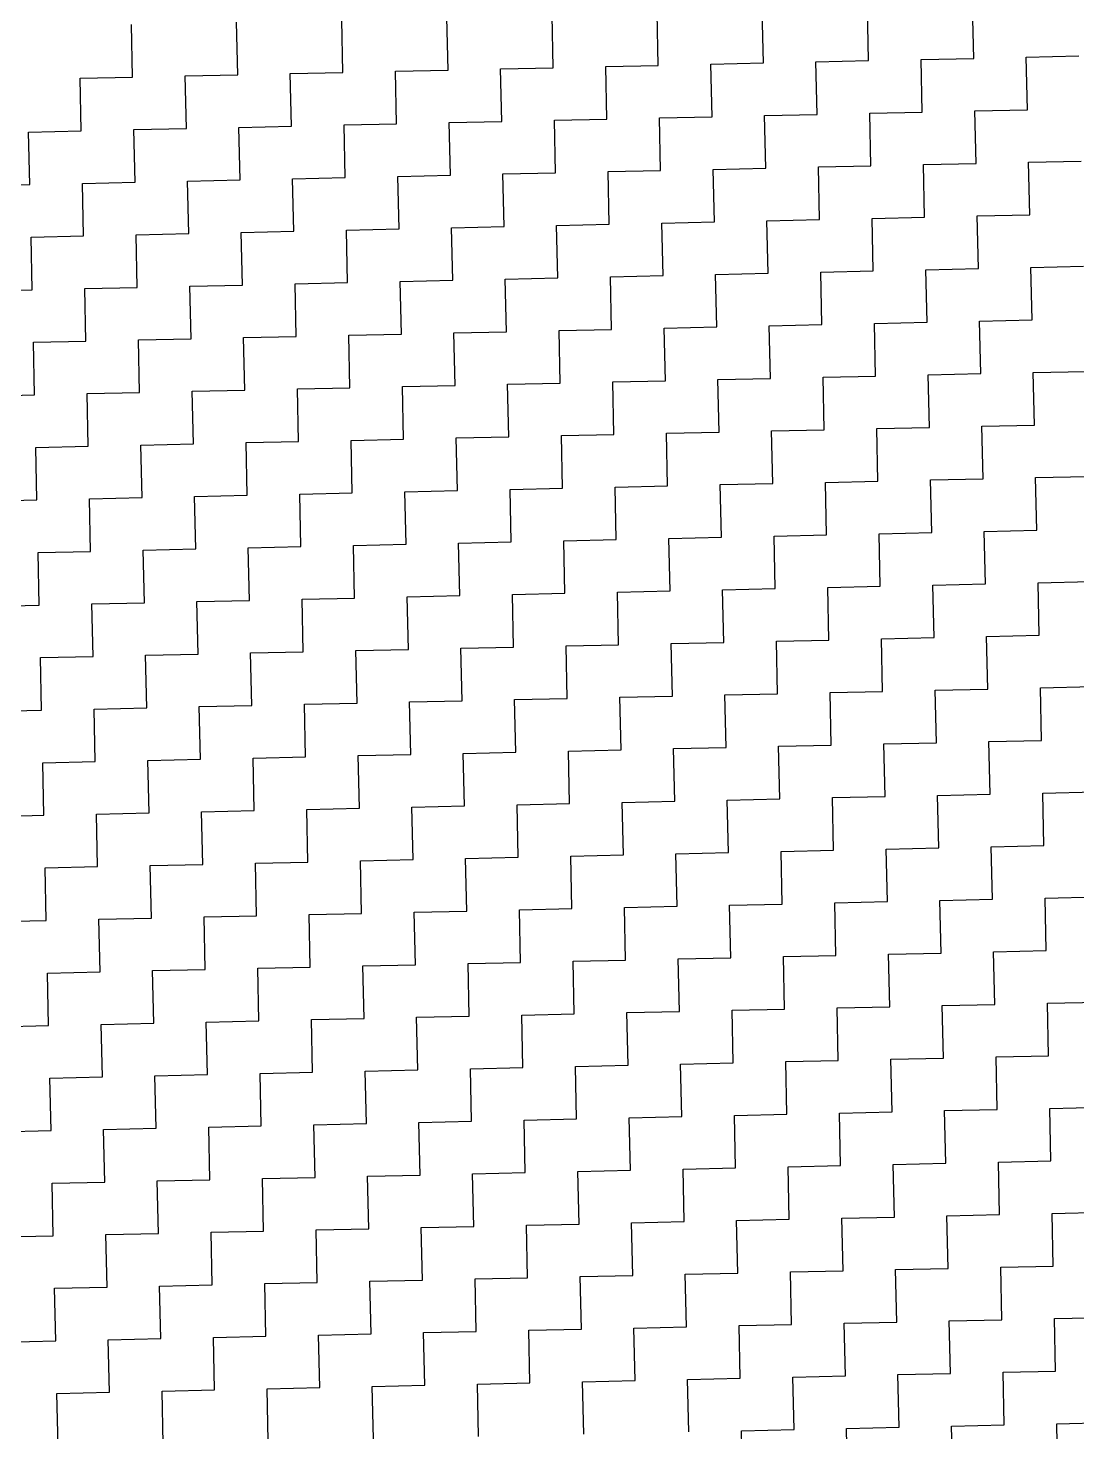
# Model space of a CAD drawing. Header units: metres. Extents: x 281463 to 283423, y 2096851 to 2099007.
# Drawn here: x 282566.6 to 282688.9, y 2097806 to 2097969.8 of the extents above; entities that cross this region are included whole.
import ezdxf

# ---------------------------------------------------------------- set-up
doc = ezdxf.new("R2010")
doc.units = ezdxf.units.M
doc.layers.add('POLY_HATCH', color=12, linetype='Continuous')

msp = doc.modelspace()

# ---------------------------------------------------------------- linework, layer by layer
at = {"layer": 'POLY_HATCH', "linetype": 'Continuous'}
for p, q in [((282664.62, 2097965.95), (282664.48, 2097972.08)), ((282676.88, 2097966.22), (282676.75, 2097972.36)), ((282591.03, 2097964.3), (282590.89, 2097970.44)), ((282603.29, 2097964.58), (282603.16, 2097970.71)), ((282615.56, 2097964.85), (282615.42, 2097970.99)), ((282627.82, 2097965.13), (282627.69, 2097971.26)), ((282640.09, 2097965.4), (282639.95, 2097971.53)), ((282652.35, 2097965.68), (282652.22, 2097971.81)), ((282578.76, 2097964.03), (282578.62, 2097970.16)), ((282633.95, 2097965.26), (282640.09, 2097965.4)), ((282646.22, 2097965.54), (282652.35, 2097965.68)), ((282646.36, 2097959.41), (282646.22, 2097965.54)), ((282658.48, 2097965.81), (282664.62, 2097965.95)), ((282658.62, 2097959.68), (282658.48, 2097965.81)), ((282670.75, 2097966.09), (282676.88, 2097966.22)), ((282670.89, 2097959.95), (282670.75, 2097966.09)), ((282683.01, 2097966.36), (282689.15, 2097966.5)), ((282683.15, 2097960.23), (282683.01, 2097966.36)), ((282572.63, 2097963.89), (282578.76, 2097964.03)), ((282572.77, 2097957.76), (282572.63, 2097963.89)), ((282584.89, 2097964.17), (282591.03, 2097964.3)), ((282585.03, 2097958.04), (282584.89, 2097964.17)), ((282597.16, 2097964.44), (282603.29, 2097964.58)), ((282597.3, 2097958.31), (282597.16, 2097964.44)), ((282609.42, 2097964.72), (282615.56, 2097964.85)), ((282609.56, 2097958.58), (282609.42, 2097964.72)), ((282621.69, 2097964.99), (282627.82, 2097965.13)), ((282621.83, 2097958.86), (282621.69, 2097964.99)), ((282634.09, 2097959.13), (282633.95, 2097965.26)), ((282615.69, 2097958.72), (282621.83, 2097958.86)), ((282627.96, 2097958.99), (282634.09, 2097959.13)), ((282628.1, 2097952.86), (282627.96, 2097958.99)), ((282640.22, 2097959.27), (282646.36, 2097959.41)), ((282640.36, 2097953.14), (282640.22, 2097959.27)), ((282652.49, 2097959.54), (282658.62, 2097959.68)), ((282652.63, 2097953.41), (282652.49, 2097959.54)), ((282664.75, 2097959.82), (282670.89, 2097959.95)), ((282664.89, 2097953.68), (282664.75, 2097959.82)), ((282677.02, 2097960.09), (282683.15, 2097960.23)), ((282677.16, 2097953.96), (282677.02, 2097960.09)), ((282566.63, 2097957.62), (282572.77, 2097957.76)), ((282566.77, 2097951.49), (282566.63, 2097957.62)), ((282578.9, 2097957.9), (282585.03, 2097958.04)), ((282579.04, 2097951.77), (282578.9, 2097957.9)), ((282591.16, 2097958.17), (282597.3, 2097958.31)), ((282591.3, 2097952.04), (282591.16, 2097958.17)), ((282603.43, 2097958.45), (282609.56, 2097958.58)), ((282603.57, 2097952.31), (282603.43, 2097958.45)), ((282615.83, 2097952.59), (282615.69, 2097958.72)), ((282671.02, 2097953.82), (282677.16, 2097953.96)), ((282683.29, 2097954.1), (282689.42, 2097954.23)), ((282683.43, 2097947.96), (282683.29, 2097954.1)), ((282597.43, 2097952.18), (282603.57, 2097952.31)), ((282609.7, 2097952.45), (282615.83, 2097952.59)), ((282609.84, 2097946.32), (282609.7, 2097952.45)), ((282621.96, 2097952.73), (282628.1, 2097952.86)), ((282622.1, 2097946.59), (282621.96, 2097952.73)), ((282634.23, 2097953), (282640.36, 2097953.14)), ((282634.37, 2097946.87), (282634.23, 2097953)), ((282646.49, 2097953.27), (282652.63, 2097953.41)), ((282646.63, 2097947.14), (282646.49, 2097953.27)), ((282658.76, 2097953.55), (282664.89, 2097953.68)), ((282658.9, 2097947.41), (282658.76, 2097953.55)), ((282671.16, 2097947.69), (282671.02, 2097953.82)), ((282560.64, 2097951.35), (282566.77, 2097951.49)), ((282572.9, 2097951.63), (282579.04, 2097951.77)), ((282573.04, 2097945.5), (282572.9, 2097951.63)), ((282585.17, 2097951.9), (282591.3, 2097952.04)), ((282585.31, 2097945.77), (282585.17, 2097951.9)), ((282597.57, 2097946.04), (282597.43, 2097952.18)), ((282652.76, 2097947.28), (282658.9, 2097947.41)), ((282665.03, 2097947.55), (282671.16, 2097947.69)), ((282665.17, 2097941.42), (282665.03, 2097947.55)), ((282677.29, 2097947.83), (282683.43, 2097947.96)), ((282677.43, 2097941.69), (282677.29, 2097947.83)), ((282579.17, 2097945.63), (282585.31, 2097945.77)), ((282591.44, 2097945.91), (282597.57, 2097946.04)), ((282591.58, 2097939.77), (282591.44, 2097945.91)), ((282603.7, 2097946.18), (282609.84, 2097946.32)), ((282603.84, 2097940.05), (282603.7, 2097946.18)), ((282615.97, 2097946.46), (282622.1, 2097946.59)), ((282616.11, 2097940.32), (282615.97, 2097946.46)), ((282628.23, 2097946.73), (282634.37, 2097946.87)), ((282628.37, 2097940.6), (282628.23, 2097946.73)), ((282640.5, 2097947), (282646.63, 2097947.14)), ((282640.64, 2097940.87), (282640.5, 2097947)), ((282652.9, 2097941.15), (282652.76, 2097947.28)), ((282566.91, 2097945.36), (282573.04, 2097945.5)), ((282567.04, 2097939.23), (282566.91, 2097945.36)), ((282579.31, 2097939.5), (282579.17, 2097945.63)), ((282634.5, 2097940.73), (282640.64, 2097940.87)), ((282646.77, 2097941.01), (282652.9, 2097941.15)), ((282646.9, 2097934.88), (282646.77, 2097941.01)), ((282659.03, 2097941.28), (282665.17, 2097941.42)), ((282659.17, 2097935.15), (282659.03, 2097941.28)), ((282671.3, 2097941.56), (282677.43, 2097941.69)), ((282671.44, 2097935.42), (282671.3, 2097941.56)), ((282683.56, 2097941.83), (282689.7, 2097941.97)), ((282683.7, 2097935.7), (282683.56, 2097941.83)), ((282560.91, 2097939.09), (282567.04, 2097939.23)), ((282573.18, 2097939.36), (282579.31, 2097939.5)), ((282573.31, 2097933.23), (282573.18, 2097939.36)), ((282585.44, 2097939.64), (282591.58, 2097939.77)), ((282585.58, 2097933.51), (282585.44, 2097939.64)), ((282597.71, 2097939.91), (282603.84, 2097940.05)), ((282597.84, 2097933.78), (282597.71, 2097939.91)), ((282609.97, 2097940.19), (282616.11, 2097940.32)), ((282610.11, 2097934.05), (282609.97, 2097940.19)), ((282622.24, 2097940.46), (282628.37, 2097940.6)), ((282622.37, 2097934.33), (282622.24, 2097940.46)), ((282634.64, 2097934.6), (282634.5, 2097940.73)), ((282616.24, 2097934.19), (282622.37, 2097934.33)), ((282628.51, 2097934.46), (282634.64, 2097934.6)), ((282628.64, 2097928.33), (282628.51, 2097934.46)), ((282640.77, 2097934.74), (282646.9, 2097934.88)), ((282640.91, 2097928.61), (282640.77, 2097934.74)), ((282653.04, 2097935.01), (282659.17, 2097935.15)), ((282653.17, 2097928.88), (282653.04, 2097935.01)), ((282665.3, 2097935.29), (282671.44, 2097935.42)), ((282665.44, 2097929.15), (282665.3, 2097935.29)), ((282677.57, 2097935.56), (282683.7, 2097935.7)), ((282677.7, 2097929.43), (282677.57, 2097935.56)), ((282567.18, 2097933.09), (282573.31, 2097933.23)), ((282567.32, 2097926.96), (282567.18, 2097933.09)), ((282579.45, 2097933.37), (282585.58, 2097933.51)), ((282579.58, 2097927.24), (282579.45, 2097933.37)), ((282591.71, 2097933.64), (282597.84, 2097933.78)), ((282591.85, 2097927.51), (282591.71, 2097933.64)), ((282603.98, 2097933.92), (282610.11, 2097934.05)), ((282604.11, 2097927.78), (282603.98, 2097933.92)), ((282616.38, 2097928.06), (282616.24, 2097934.19)), ((282671.57, 2097929.29), (282677.7, 2097929.43)), ((282683.84, 2097929.57), (282689.97, 2097929.7)), ((282683.97, 2097923.43), (282683.84, 2097929.57)), ((282597.98, 2097927.65), (282604.11, 2097927.78)), ((282610.25, 2097927.92), (282616.38, 2097928.06)), ((282610.38, 2097921.79), (282610.25, 2097927.92)), ((282622.51, 2097928.19), (282628.64, 2097928.33)), ((282622.65, 2097922.06), (282622.51, 2097928.19)), ((282634.78, 2097928.47), (282640.91, 2097928.61)), ((282634.91, 2097922.34), (282634.78, 2097928.47)), ((282647.04, 2097928.74), (282653.17, 2097928.88)), ((282647.18, 2097922.61), (282647.04, 2097928.74)), ((282659.31, 2097929.02), (282665.44, 2097929.15)), ((282659.44, 2097922.88), (282659.31, 2097929.02)), ((282671.71, 2097923.16), (282671.57, 2097929.29)), ((282561.19, 2097926.82), (282567.32, 2097926.96)), ((282573.45, 2097927.1), (282579.58, 2097927.24)), ((282573.59, 2097920.97), (282573.45, 2097927.1)), ((282585.72, 2097927.37), (282591.85, 2097927.51)), ((282585.85, 2097921.24), (282585.72, 2097927.37)), ((282598.12, 2097921.51), (282597.98, 2097927.65)), ((282653.31, 2097922.75), (282659.44, 2097922.88)), ((282665.58, 2097923.02), (282671.71, 2097923.16)), ((282665.71, 2097916.89), (282665.58, 2097923.02)), ((282677.84, 2097923.3), (282683.97, 2097923.43)), ((282677.98, 2097917.16), (282677.84, 2097923.3)), ((282579.72, 2097921.1), (282585.85, 2097921.24)), ((282591.99, 2097921.38), (282598.12, 2097921.51)), ((282592.12, 2097915.24), (282591.99, 2097921.38)), ((282604.25, 2097921.65), (282610.38, 2097921.79)), ((282604.39, 2097915.52), (282604.25, 2097921.65)), ((282616.52, 2097921.93), (282622.65, 2097922.06)), ((282616.65, 2097915.79), (282616.52, 2097921.93)), ((282628.78, 2097922.2), (282634.91, 2097922.34)), ((282628.92, 2097916.07), (282628.78, 2097922.2)), ((282641.05, 2097922.47), (282647.18, 2097922.61)), ((282641.18, 2097916.34), (282641.05, 2097922.47)), ((282653.45, 2097916.62), (282653.31, 2097922.75)), ((282567.46, 2097920.83), (282573.59, 2097920.97)), ((282567.59, 2097914.7), (282567.46, 2097920.83)), ((282579.86, 2097914.97), (282579.72, 2097921.1)), ((282635.05, 2097916.2), (282641.18, 2097916.34)), ((282647.32, 2097916.48), (282653.45, 2097916.62)), ((282647.45, 2097910.35), (282647.32, 2097916.48)), ((282659.58, 2097916.75), (282665.71, 2097916.89)), ((282659.72, 2097910.62), (282659.58, 2097916.75)), ((282671.85, 2097917.03), (282677.98, 2097917.16)), ((282671.98, 2097910.89), (282671.85, 2097917.03)), ((282684.11, 2097917.3), (282690.24, 2097917.44)), ((282684.25, 2097911.17), (282684.11, 2097917.3)), ((282561.46, 2097914.56), (282567.59, 2097914.7)), ((282573.73, 2097914.83), (282579.86, 2097914.97)), ((282573.86, 2097908.7), (282573.73, 2097914.83)), ((282585.99, 2097915.11), (282592.12, 2097915.24)), ((282586.13, 2097908.98), (282585.99, 2097915.11)), ((282598.26, 2097915.38), (282604.39, 2097915.52)), ((282598.39, 2097909.25), (282598.26, 2097915.38)), ((282610.52, 2097915.66), (282616.65, 2097915.79)), ((282610.66, 2097909.52), (282610.52, 2097915.66)), ((282622.79, 2097915.93), (282628.92, 2097916.07)), ((282622.92, 2097909.8), (282622.79, 2097915.93)), ((282635.19, 2097910.07), (282635.05, 2097916.2)), ((282616.79, 2097909.66), (282622.92, 2097909.8)), ((282629.06, 2097909.93), (282635.19, 2097910.07)), ((282629.19, 2097903.8), (282629.06, 2097909.93)), ((282641.32, 2097910.21), (282647.45, 2097910.35)), ((282641.46, 2097904.08), (282641.32, 2097910.21)), ((282653.59, 2097910.48), (282659.72, 2097910.62)), ((282653.72, 2097904.35), (282653.59, 2097910.48)), ((282665.85, 2097910.76), (282671.98, 2097910.89)), ((282665.99, 2097904.62), (282665.85, 2097910.76)), ((282678.12, 2097911.03), (282684.25, 2097911.17)), ((282678.25, 2097904.9), (282678.12, 2097911.03)), ((282567.73, 2097908.56), (282573.86, 2097908.7)), ((282567.87, 2097902.43), (282567.73, 2097908.56)), ((282580, 2097908.84), (282586.13, 2097908.98)), ((282580.13, 2097902.71), (282580, 2097908.84)), ((282592.26, 2097909.11), (282598.39, 2097909.25)), ((282592.4, 2097902.98), (282592.26, 2097909.11)), ((282604.53, 2097909.39), (282610.66, 2097909.52)), ((282604.66, 2097903.25), (282604.53, 2097909.39)), ((282616.93, 2097903.53), (282616.79, 2097909.66)), ((282672.12, 2097904.76), (282678.25, 2097904.9)), ((282684.39, 2097905.04), (282690.52, 2097905.17)), ((282684.52, 2097898.9), (282684.39, 2097905.04)), ((282598.53, 2097903.12), (282604.66, 2097903.25)), ((282610.79, 2097903.39), (282616.93, 2097903.53)), ((282610.93, 2097897.26), (282610.79, 2097903.39)), ((282623.06, 2097903.66), (282629.19, 2097903.8)), ((282623.2, 2097897.53), (282623.06, 2097903.66)), ((282635.33, 2097903.94), (282641.46, 2097904.08)), ((282635.46, 2097897.81), (282635.33, 2097903.94)), ((282647.59, 2097904.21), (282653.72, 2097904.35)), ((282647.73, 2097898.08), (282647.59, 2097904.21)), ((282659.86, 2097904.49), (282665.99, 2097904.62)), ((282659.99, 2097898.35), (282659.86, 2097904.49)), ((282672.26, 2097898.63), (282672.12, 2097904.76)), ((282561.73, 2097902.29), (282567.87, 2097902.43)), ((282574, 2097902.57), (282580.13, 2097902.71)), ((282574.14, 2097896.44), (282574, 2097902.57)), ((282586.26, 2097902.84), (282592.4, 2097902.98)), ((282586.4, 2097896.71), (282586.26, 2097902.84)), ((282598.67, 2097896.98), (282598.53, 2097903.12)), ((282653.86, 2097898.22), (282659.99, 2097898.35)), ((282666.12, 2097898.49), (282672.26, 2097898.63)), ((282666.26, 2097892.36), (282666.12, 2097898.49)), ((282678.39, 2097898.77), (282684.52, 2097898.9)), ((282678.53, 2097892.63), (282678.39, 2097898.77)), ((282580.27, 2097896.57), (282586.4, 2097896.71)), ((282592.53, 2097896.85), (282598.67, 2097896.98)), ((282592.67, 2097890.71), (282592.53, 2097896.85)), ((282604.8, 2097897.12), (282610.93, 2097897.26)), ((282604.94, 2097890.99), (282604.8, 2097897.12)), ((282617.06, 2097897.4), (282623.2, 2097897.53)), ((282617.2, 2097891.26), (282617.06, 2097897.4)), ((282629.33, 2097897.67), (282635.46, 2097897.81)), ((282629.47, 2097891.54), (282629.33, 2097897.67)), ((282641.59, 2097897.94), (282647.73, 2097898.08)), ((282641.73, 2097891.81), (282641.59, 2097897.94)), ((282654, 2097892.08), (282653.86, 2097898.22)), ((282568, 2097896.3), (282574.14, 2097896.44)), ((282568.14, 2097890.17), (282568, 2097896.3)), ((282580.41, 2097890.44), (282580.27, 2097896.57)), ((282635.6, 2097891.67), (282641.73, 2097891.81)), ((282647.86, 2097891.95), (282654, 2097892.08)), ((282648, 2097885.82), (282647.86, 2097891.95)), ((282660.13, 2097892.22), (282666.26, 2097892.36)), ((282660.27, 2097886.09), (282660.13, 2097892.22)), ((282672.39, 2097892.5), (282678.53, 2097892.63)), ((282672.53, 2097886.36), (282672.39, 2097892.5)), ((282684.66, 2097892.77), (282690.79, 2097892.91)), ((282684.8, 2097886.64), (282684.66, 2097892.77)), ((282562.01, 2097890.03), (282568.14, 2097890.17)), ((282574.27, 2097890.3), (282580.41, 2097890.44)), ((282574.41, 2097884.17), (282574.27, 2097890.3)), ((282586.54, 2097890.58), (282592.67, 2097890.71)), ((282586.68, 2097884.44), (282586.54, 2097890.58)), ((282598.8, 2097890.85), (282604.94, 2097890.99)), ((282598.94, 2097884.72), (282598.8, 2097890.85)), ((282611.07, 2097891.13), (282617.2, 2097891.26)), ((282611.21, 2097884.99), (282611.07, 2097891.13)), ((282623.33, 2097891.4), (282629.47, 2097891.54)), ((282623.47, 2097885.27), (282623.33, 2097891.4)), ((282635.74, 2097885.54), (282635.6, 2097891.67)), ((282617.34, 2097885.13), (282623.47, 2097885.27)), ((282617.48, 2097879), (282617.34, 2097885.13)), ((282629.6, 2097885.4), (282635.74, 2097885.54)), ((282629.74, 2097879.27), (282629.6, 2097885.4)), ((282641.87, 2097885.68), (282648, 2097885.82)), ((282642.01, 2097879.55), (282641.87, 2097885.68)), ((282654.13, 2097885.95), (282660.27, 2097886.09)), ((282654.27, 2097879.82), (282654.13, 2097885.95)), ((282666.4, 2097886.23), (282672.53, 2097886.36)), ((282666.54, 2097880.09), (282666.4, 2097886.23)), ((282678.66, 2097886.5), (282684.8, 2097886.64)), ((282678.8, 2097880.37), (282678.66, 2097886.5)), ((282568.28, 2097884.03), (282574.41, 2097884.17)), ((282568.42, 2097877.9), (282568.28, 2097884.03)), ((282580.54, 2097884.31), (282586.68, 2097884.44)), ((282580.68, 2097878.18), (282580.54, 2097884.31)), ((282592.81, 2097884.58), (282598.94, 2097884.72)), ((282592.95, 2097878.45), (282592.81, 2097884.58)), ((282605.07, 2097884.86), (282611.21, 2097884.99)), ((282605.21, 2097878.72), (282605.07, 2097884.86)), ((282672.67, 2097880.23), (282678.8, 2097880.37)), ((282672.81, 2097874.1), (282672.67, 2097880.23)), ((282684.93, 2097880.5), (282691.07, 2097880.64)), ((282685.07, 2097874.37), (282684.93, 2097880.5)), ((282599.08, 2097878.59), (282605.21, 2097878.72)), ((282599.22, 2097872.45), (282599.08, 2097878.59)), ((282611.34, 2097878.86), (282617.48, 2097879)), ((282611.48, 2097872.73), (282611.34, 2097878.86)), ((282623.61, 2097879.13), (282629.74, 2097879.27)), ((282623.75, 2097873), (282623.61, 2097879.13)), ((282635.87, 2097879.41), (282642.01, 2097879.55)), ((282636.01, 2097873.28), (282635.87, 2097879.41)), ((282648.14, 2097879.68), (282654.27, 2097879.82)), ((282648.28, 2097873.55), (282648.14, 2097879.68)), ((282660.4, 2097879.96), (282666.54, 2097880.09)), ((282660.54, 2097873.82), (282660.4, 2097879.96)), ((282562.28, 2097877.76), (282568.42, 2097877.9)), ((282574.55, 2097878.04), (282580.68, 2097878.18)), ((282574.68, 2097871.91), (282574.55, 2097878.04)), ((282586.81, 2097878.31), (282592.95, 2097878.45)), ((282586.95, 2097872.18), (282586.81, 2097878.31)), ((282654.41, 2097873.69), (282660.54, 2097873.82)), ((282654.54, 2097867.55), (282654.41, 2097873.69)), ((282666.67, 2097873.96), (282672.81, 2097874.1)), ((282666.81, 2097867.83), (282666.67, 2097873.96)), ((282678.94, 2097874.24), (282685.07, 2097874.37)), ((282679.08, 2097868.1), (282678.94, 2097874.24)), ((282580.82, 2097872.04), (282586.95, 2097872.18)), ((282580.95, 2097865.91), (282580.82, 2097872.04)), ((282593.08, 2097872.32), (282599.22, 2097872.45)), ((282593.22, 2097866.18), (282593.08, 2097872.32)), ((282605.35, 2097872.59), (282611.48, 2097872.73)), ((282605.48, 2097866.46), (282605.35, 2097872.59)), ((282617.61, 2097872.87), (282623.75, 2097873)), ((282617.75, 2097866.73), (282617.61, 2097872.87)), ((282629.88, 2097873.14), (282636.01, 2097873.28)), ((282630.01, 2097867.01), (282629.88, 2097873.14)), ((282642.14, 2097873.41), (282648.28, 2097873.55)), ((282642.28, 2097867.28), (282642.14, 2097873.41)), ((282568.55, 2097871.77), (282574.68, 2097871.91)), ((282568.69, 2097865.64), (282568.55, 2097871.77)), ((282636.15, 2097867.14), (282642.28, 2097867.28)), ((282636.28, 2097861.01), (282636.15, 2097867.14)), ((282648.41, 2097867.42), (282654.54, 2097867.55)), ((282648.55, 2097861.29), (282648.41, 2097867.42)), ((282660.68, 2097867.69), (282666.81, 2097867.83)), ((282660.81, 2097861.56), (282660.68, 2097867.69)), ((282672.94, 2097867.97), (282679.08, 2097868.1)), ((282673.08, 2097861.83), (282672.94, 2097867.97)), ((282685.21, 2097868.24), (282691.34, 2097868.38)), ((282685.34, 2097862.11), (282685.21, 2097868.24)), ((282562.56, 2097865.5), (282568.69, 2097865.64)), ((282574.82, 2097865.77), (282580.95, 2097865.91)), ((282574.96, 2097859.64), (282574.82, 2097865.77)), ((282587.09, 2097866.05), (282593.22, 2097866.18)), ((282587.22, 2097859.91), (282587.09, 2097866.05)), ((282599.35, 2097866.32), (282605.48, 2097866.46)), ((282599.49, 2097860.19), (282599.35, 2097866.32)), ((282611.62, 2097866.6), (282617.75, 2097866.73)), ((282611.75, 2097860.46), (282611.62, 2097866.6)), ((282623.88, 2097866.87), (282630.01, 2097867.01)), ((282624.02, 2097860.74), (282623.88, 2097866.87)), ((282617.89, 2097860.6), (282624.02, 2097860.74)), ((282618.02, 2097854.47), (282617.89, 2097860.6)), ((282630.15, 2097860.87), (282636.28, 2097861.01)), ((282630.29, 2097854.74), (282630.15, 2097860.87)), ((282642.42, 2097861.15), (282648.55, 2097861.29)), ((282642.55, 2097855.02), (282642.42, 2097861.15)), ((282654.68, 2097861.42), (282660.81, 2097861.56)), ((282654.82, 2097855.29), (282654.68, 2097861.42)), ((282666.95, 2097861.7), (282673.08, 2097861.83)), ((282667.08, 2097855.56), (282666.95, 2097861.7)), ((282679.21, 2097861.97), (282685.34, 2097862.11)), ((282679.35, 2097855.84), (282679.21, 2097861.97)), ((282568.83, 2097859.5), (282574.96, 2097859.64)), ((282568.96, 2097853.37), (282568.83, 2097859.5)), ((282581.09, 2097859.78), (282587.22, 2097859.91)), ((282581.23, 2097853.65), (282581.09, 2097859.78)), ((282593.36, 2097860.05), (282599.49, 2097860.19)), ((282593.49, 2097853.92), (282593.36, 2097860.05)), ((282605.62, 2097860.33), (282611.75, 2097860.46)), ((282605.76, 2097854.19), (282605.62, 2097860.33)), ((282673.22, 2097855.7), (282679.35, 2097855.84)), ((282673.35, 2097849.57), (282673.22, 2097855.7)), ((282685.48, 2097855.97), (282691.61, 2097856.11)), ((282685.62, 2097849.84), (282685.48, 2097855.97)), ((282599.63, 2097854.06), (282605.76, 2097854.19)), ((282599.76, 2097847.92), (282599.63, 2097854.06)), ((282611.89, 2097854.33), (282618.02, 2097854.47)), ((282612.03, 2097848.2), (282611.89, 2097854.33)), ((282624.16, 2097854.6), (282630.29, 2097854.74)), ((282624.29, 2097848.47), (282624.16, 2097854.6)), ((282636.42, 2097854.88), (282642.55, 2097855.02)), ((282636.56, 2097848.75), (282636.42, 2097854.88)), ((282648.69, 2097855.15), (282654.82, 2097855.29)), ((282648.82, 2097849.02), (282648.69, 2097855.15)), ((282660.95, 2097855.43), (282667.08, 2097855.56)), ((282661.09, 2097849.29), (282660.95, 2097855.43)), ((282562.83, 2097853.23), (282568.96, 2097853.37)), ((282575.1, 2097853.51), (282581.23, 2097853.65)), ((282575.23, 2097847.38), (282575.1, 2097853.51)), ((282587.36, 2097853.78), (282593.49, 2097853.92)), ((282587.5, 2097847.65), (282587.36, 2097853.78)), ((282654.96, 2097849.16), (282661.09, 2097849.29)), ((282655.09, 2097843.02), (282654.96, 2097849.16)), ((282667.22, 2097849.43), (282673.35, 2097849.57)), ((282667.36, 2097843.3), (282667.22, 2097849.43)), ((282679.49, 2097849.71), (282685.62, 2097849.84)), ((282679.62, 2097843.57), (282679.49, 2097849.71)), ((282581.37, 2097847.51), (282587.5, 2097847.65)), ((282581.5, 2097841.38), (282581.37, 2097847.51)), ((282593.63, 2097847.79), (282599.76, 2097847.92)), ((282593.77, 2097841.65), (282593.63, 2097847.79)), ((282605.9, 2097848.06), (282612.03, 2097848.2)), ((282606.03, 2097841.93), (282605.9, 2097848.06)), ((282618.16, 2097848.33), (282624.29, 2097848.47)), ((282618.3, 2097842.2), (282618.16, 2097848.33)), ((282630.43, 2097848.61), (282636.56, 2097848.75)), ((282630.56, 2097842.48), (282630.43, 2097848.61)), ((282642.69, 2097848.88), (282648.82, 2097849.02)), ((282642.83, 2097842.75), (282642.69, 2097848.88)), ((282569.1, 2097847.24), (282575.23, 2097847.38)), ((282569.24, 2097841.11), (282569.1, 2097847.24)), ((282636.7, 2097842.61), (282642.83, 2097842.75)), ((282636.83, 2097836.48), (282636.7, 2097842.61)), ((282648.96, 2097842.89), (282655.09, 2097843.02)), ((282649.1, 2097836.76), (282648.96, 2097842.89)), ((282661.23, 2097843.16), (282667.36, 2097843.3)), ((282661.36, 2097837.03), (282661.23, 2097843.16)), ((282673.49, 2097843.44), (282679.62, 2097843.57)), ((282673.63, 2097837.3), (282673.49, 2097843.44)), ((282685.76, 2097843.71), (282691.89, 2097843.85)), ((282685.89, 2097837.58), (282685.76, 2097843.71)), ((282563.11, 2097840.97), (282569.24, 2097841.11)), ((282575.37, 2097841.24), (282581.5, 2097841.38)), ((282575.51, 2097835.11), (282575.37, 2097841.24)), ((282587.64, 2097841.52), (282593.77, 2097841.65)), ((282587.77, 2097835.38), (282587.64, 2097841.52)), ((282599.9, 2097841.79), (282606.03, 2097841.93)), ((282600.04, 2097835.66), (282599.9, 2097841.79)), ((282612.17, 2097842.07), (282618.3, 2097842.2)), ((282612.3, 2097835.93), (282612.17, 2097842.07)), ((282624.43, 2097842.34), (282630.56, 2097842.48)), ((282624.57, 2097836.21), (282624.43, 2097842.34)), ((282618.43, 2097836.07), (282624.57, 2097836.21)), ((282618.57, 2097829.94), (282618.43, 2097836.07)), ((282630.7, 2097836.34), (282636.83, 2097836.48)), ((282630.84, 2097830.21), (282630.7, 2097836.34)), ((282642.97, 2097836.62), (282649.1, 2097836.76)), ((282643.1, 2097830.49), (282642.97, 2097836.62)), ((282655.23, 2097836.89), (282661.36, 2097837.03)), ((282655.37, 2097830.76), (282655.23, 2097836.89)), ((282667.5, 2097837.17), (282673.63, 2097837.3)), ((282667.63, 2097831.03), (282667.5, 2097837.17)), ((282679.76, 2097837.44), (282685.89, 2097837.58)), ((282679.9, 2097831.31), (282679.76, 2097837.44)), ((282569.37, 2097834.97), (282575.51, 2097835.11)), ((282569.51, 2097828.84), (282569.37, 2097834.97)), ((282581.64, 2097835.25), (282587.77, 2097835.38)), ((282581.78, 2097829.12), (282581.64, 2097835.25)), ((282593.9, 2097835.52), (282600.04, 2097835.66)), ((282594.04, 2097829.39), (282593.9, 2097835.52)), ((282606.17, 2097835.8), (282612.3, 2097835.93)), ((282606.31, 2097829.66), (282606.17, 2097835.8)), ((282673.76, 2097831.17), (282679.9, 2097831.31)), ((282673.9, 2097825.04), (282673.76, 2097831.17)), ((282686.03, 2097831.44), (282692.16, 2097831.58)), ((282686.17, 2097825.31), (282686.03, 2097831.44)), ((282600.17, 2097829.53), (282606.31, 2097829.66)), ((282600.31, 2097823.39), (282600.17, 2097829.53)), ((282612.44, 2097829.8), (282618.57, 2097829.94)), ((282612.58, 2097823.67), (282612.44, 2097829.8)), ((282624.7, 2097830.07), (282630.84, 2097830.21)), ((282624.84, 2097823.94), (282624.7, 2097830.07)), ((282636.97, 2097830.35), (282643.1, 2097830.49)), ((282637.11, 2097824.22), (282636.97, 2097830.35)), ((282649.23, 2097830.62), (282655.37, 2097830.76)), ((282649.37, 2097824.49), (282649.23, 2097830.62)), ((282661.5, 2097830.9), (282667.63, 2097831.03)), ((282661.64, 2097824.76), (282661.5, 2097830.9)), ((282563.38, 2097828.7), (282569.51, 2097828.84)), ((282575.64, 2097828.98), (282581.78, 2097829.12)), ((282575.78, 2097822.85), (282575.64, 2097828.98)), ((282587.91, 2097829.25), (282594.04, 2097829.39)), ((282588.05, 2097823.12), (282587.91, 2097829.25)), ((282655.5, 2097824.63), (282661.64, 2097824.76)), ((282655.64, 2097818.49), (282655.5, 2097824.63)), ((282667.77, 2097824.9), (282673.9, 2097825.04)), ((282667.91, 2097818.77), (282667.77, 2097824.9)), ((282680.03, 2097825.18), (282686.17, 2097825.31)), ((282680.17, 2097819.04), (282680.03, 2097825.18)), ((282581.91, 2097822.98), (282588.05, 2097823.12)), ((282582.05, 2097816.85), (282581.91, 2097822.98)), ((282594.18, 2097823.26), (282600.31, 2097823.39)), ((282594.32, 2097817.12), (282594.18, 2097823.26)), ((282606.44, 2097823.53), (282612.58, 2097823.67)), ((282606.58, 2097817.4), (282606.44, 2097823.53)), ((282618.71, 2097823.8), (282624.84, 2097823.94)), ((282618.85, 2097817.67), (282618.71, 2097823.8)), ((282630.97, 2097824.08), (282637.11, 2097824.22)), ((282631.11, 2097817.95), (282630.97, 2097824.08)), ((282643.24, 2097824.35), (282649.37, 2097824.49)), ((282643.38, 2097818.22), (282643.24, 2097824.35)), ((282569.65, 2097822.71), (282575.78, 2097822.85)), ((282569.79, 2097816.58), (282569.65, 2097822.71)), ((282637.24, 2097818.08), (282643.38, 2097818.22)), ((282637.38, 2097811.95), (282637.24, 2097818.08)), ((282649.51, 2097818.36), (282655.64, 2097818.49)), ((282649.65, 2097812.22), (282649.51, 2097818.36)), ((282661.77, 2097818.63), (282667.91, 2097818.77)), ((282661.91, 2097812.5), (282661.77, 2097818.63)), ((282674.04, 2097818.91), (282680.17, 2097819.04)), ((282674.18, 2097812.77), (282674.04, 2097818.91)), ((282686.3, 2097819.18), (282692.44, 2097819.32)), ((282686.44, 2097813.05), (282686.3, 2097819.18)), ((282563.65, 2097816.44), (282569.79, 2097816.58)), ((282575.92, 2097816.71), (282582.05, 2097816.85)), ((282576.06, 2097810.58), (282575.92, 2097816.71)), ((282588.18, 2097816.99), (282594.32, 2097817.12)), ((282588.32, 2097810.85), (282588.18, 2097816.99)), ((282600.45, 2097817.26), (282606.58, 2097817.4)), ((282600.59, 2097811.13), (282600.45, 2097817.26)), ((282612.71, 2097817.54), (282618.85, 2097817.67)), ((282612.85, 2097811.4), (282612.71, 2097817.54)), ((282624.98, 2097817.81), (282631.11, 2097817.95)), ((282625.12, 2097811.68), (282624.98, 2097817.81)), ((282618.98, 2097811.54), (282625.12, 2097811.68)), ((282619.12, 2097805.41), (282618.98, 2097811.54)), ((282631.25, 2097811.81), (282637.38, 2097811.95)), ((282631.39, 2097805.68), (282631.25, 2097811.81)), ((282643.51, 2097812.09), (282649.65, 2097812.22)), ((282643.65, 2097805.96), (282643.51, 2097812.09)), ((282655.78, 2097812.36), (282661.91, 2097812.5)), ((282655.92, 2097806.23), (282655.78, 2097812.36)), ((282668.04, 2097812.64), (282674.18, 2097812.77)), ((282668.18, 2097806.5), (282668.04, 2097812.64)), ((282680.31, 2097812.91), (282686.44, 2097813.05)), ((282680.45, 2097806.78), (282680.31, 2097812.91)), ((282569.92, 2097810.44), (282576.06, 2097810.58)), ((282570.06, 2097804.31), (282569.92, 2097810.44)), ((282582.19, 2097810.72), (282588.32, 2097810.85)), ((282582.32, 2097804.58), (282582.19, 2097810.72)), ((282594.45, 2097810.99), (282600.59, 2097811.13)), ((282594.59, 2097804.86), (282594.45, 2097810.99)), ((282606.72, 2097811.27), (282612.85, 2097811.4)), ((282606.85, 2097805.13), (282606.72, 2097811.27)), ((282662.05, 2097806.37), (282668.18, 2097806.5)), ((282674.31, 2097806.64), (282680.45, 2097806.78)), ((282674.45, 2097800.51), (282674.31, 2097806.64)), ((282686.58, 2097806.91), (282692.71, 2097807.05)), ((282686.71, 2097800.78), (282686.58, 2097806.91)), ((282649.78, 2097806.09), (282655.92, 2097806.23)), ((282649.92, 2097799.96), (282649.78, 2097806.09)), ((282662.18, 2097800.23), (282662.05, 2097806.37))]:
    msp.add_line(p, q, dxfattribs=at)

doc.saveas('drawing.dxf')
